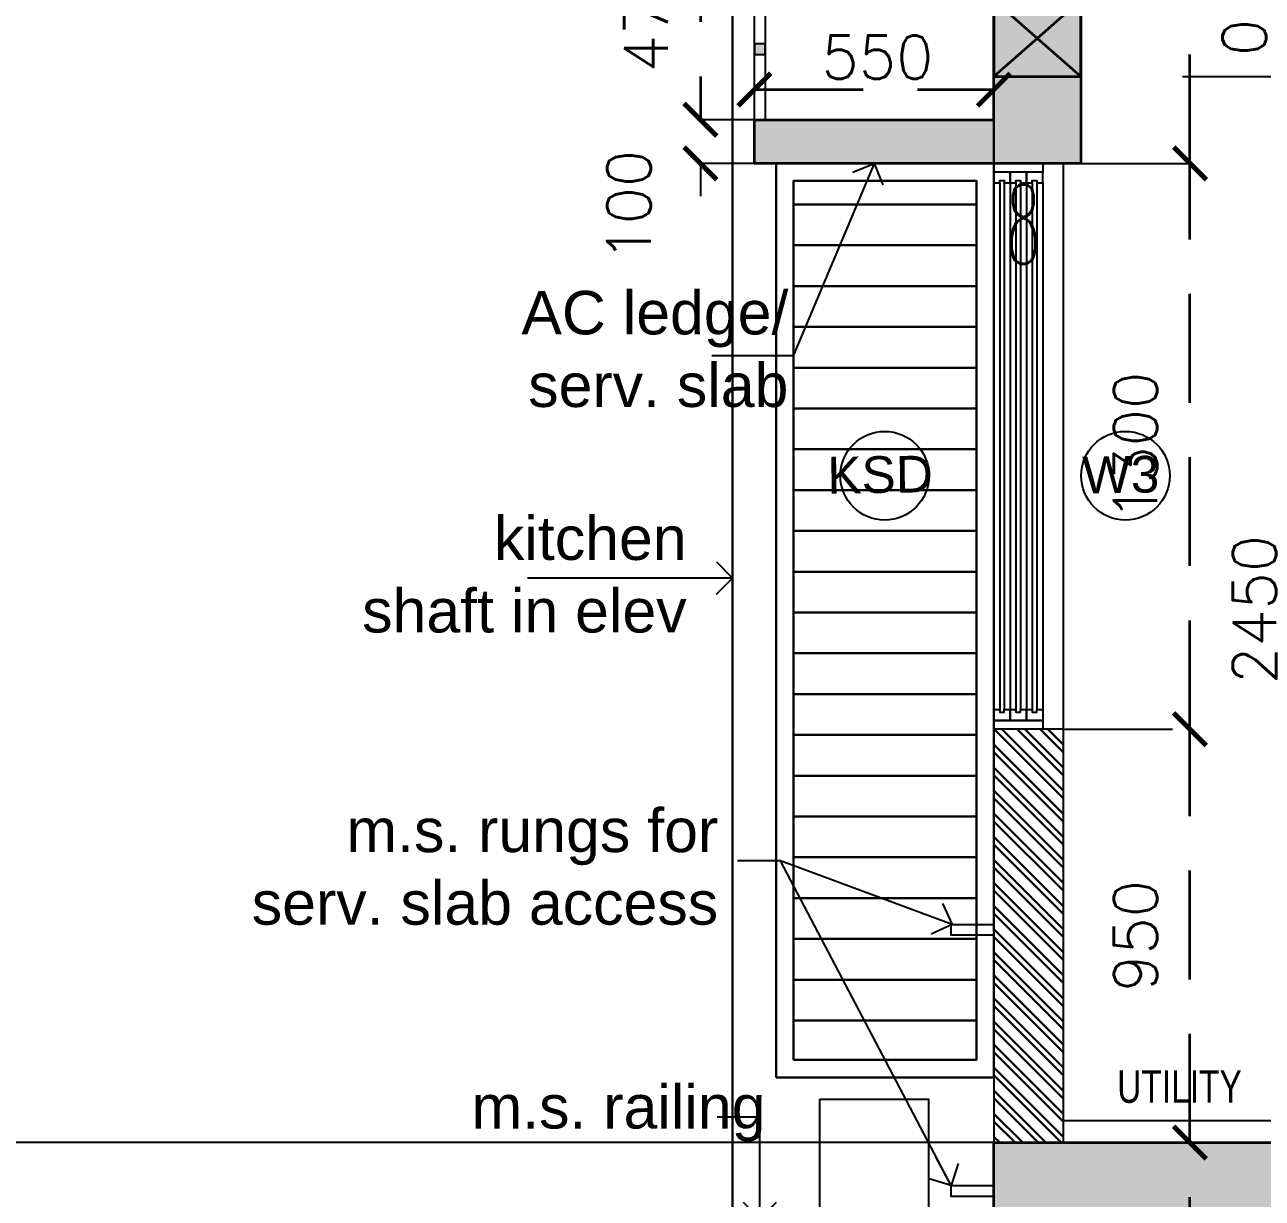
# Model space of a CAD drawing. Header units: millimetres. Extents: x 1066295 to 1300022, y -5734212 to -5454663.
# Drawn here: x 1214846 to 1217689, y -5615321 to -5612625 of the extents above; entities that cross this region are included whole.
import ezdxf
from ezdxf.enums import TextEntityAlignment as Align

# ---------------------------------------------------------------- set-up
doc = ezdxf.new("R2010")
doc.units = ezdxf.units.MM
doc.header["$LTSCALE"] = 1000
doc.header["$MEASUREMENT"] = 0
for name, pattern in [('AUDIT_D_120904163729-0', [0]), ('T9_PROFILE SECTIONS$0$AUDIT_D_120904163729-0', [0]), ('T9_PROFILE SECTIONS$0$HIDDEN', [0.375, 0.25, -0.125]), ('T9_PROFILE SECTIONS$0$HIDDEN2', [0.1875, 0.125, -0.0625]), ('T9_PROFILE SECTIONS$0$PHANTOM2', [1.25, 0.625, -0.125, 0.125, -0.125, 0.125, -0.125]), ('T9_PROFILE SECTIONS$0$T10(T7 IS SIMILAR BUT MIRROR) - DIMENSION & TEXTING$0$HIDDEN', [0.375, 0.25, -0.125])]:
    doc.linetypes.add(name, pattern=pattern)
doc.layers.get('0').update_dxf_attribs({"linetype": 'AUDIT_D_120904163729-0'})
for name, color, linetype in [('T9_PROFILE SECTIONS$0$A-BUILDING LINE TURNS HERE', 252, 'T9_PROFILE SECTIONS$0$PHANTOM2'), ('T9_PROFILE SECTIONS$0$A-COLUMN', 3, 'Continuous'), ('T9_PROFILE SECTIONS$0$a-ele', 8, 'Continuous'), ('T9_PROFILE SECTIONS$0$a-wall', 6, 'Continuous'), ('T9_PROFILE SECTIONS$0$a-window', 5, 'Continuous'), ('T9_PROFILE SECTIONS$0$F.F.L', 36, 'Continuous'), ('T9_PROFILE SECTIONS$0$HATCH 150', 8, 'Continuous'), ('T9_PROFILE SECTIONS$0$Leader', 2, 'T9_PROFILE SECTIONS$0$AUDIT_D_120904163729-0'), ('T9_PROFILE SECTIONS$0$LEVEL', 7, 'Continuous'), ('T9_PROFILE SECTIONS$0$T10(T7 IS SIMILAR BUT MIRROR) - DIMENSION & TEXTING$0$A-DIMENSIONS', 2, 'T9_PROFILE SECTIONS$0$T10(T7 IS SIMILAR BUT MIRROR) - DIMENSION & TEXTING$0$HIDDEN'), ('T9_PROFILE SECTIONS$0$TEXT ROOM', 7, 'Continuous'), ('T9_PROFILE SECTIONS$0$TYPICAL UNITS$0$a-door-no', 104, 'Continuous')]:
    doc.layers.add(name, color=color, linetype=linetype)
for name, color, linetype, lineweight in [('T9_PROFILE SECTIONS$0$A-DIMENSION', 2, 'Continuous', 35), ('T9_PROFILE SECTIONS$0$A-SLAB', 3, 'Continuous', 35), ('T9_PROFILE SECTIONS$0$a-Text', 4, 'Continuous', 0), ('T9_PROFILE SECTIONS$0$NON-STRUCT -150', 230, 'Continuous', 30), ('T9_PROFILE SECTIONS$0$R0-18-10-2014-T1-1st Podium Floor Plan$0$Text', 7, 'Continuous', 0)]:
    doc.layers.add(name, color=color, linetype=linetype, lineweight=lineweight)
doc.styles.add('T9_PROFILE SECTIONS$0$3BHK-C$0$style1', font='romans.shx', dxfattribs={"width": 0.8})
doc.styles.add('T9_PROFILE SECTIONS$0$ARIAL ARROW', font='arial.ttf')
doc.styles.add('T9_PROFILE SECTIONS$0$Romans 1', font='romans.shx', dxfattribs={"height": 100})
doc.styles.add('T9_PROFILE SECTIONS$0$RSP_TXT 500', font='swisscl.ttf', dxfattribs={"height": 250})
doc.styles.add('T9_PROFILE SECTIONS$0$TYPICAL UNITS$0$LODHA STANDERD', font='sanss___.ttf')
doc.dimstyles.new('T9_PROFILE SECTIONS$0$ALPINE S', dxfattribs={"dimscale": 0, "dimtxt": 100, "dimasz": 75, "dimexe": 0, "dimexo": 0, "dimgap": 75, "dimtad": 1, "dimdec": 0, "dimzin": 0, "dimdsep": 46, "dimtxsty": 'T9_PROFILE SECTIONS$0$Romans 1', "dimblk": 'T9_PROFILE SECTIONS$0$_ArchTick', "dimcen": 0.09, "dimclrd": 256, "dimclre": 256, "dimclrt": 7, "dimadec": 0, "dimazin": 0, "dimtfac": 1, "dimtdec": 0, "dimtofl": 0, "dimtmove": 1, "dimatfit": 0, "dimldrblk": 'T9_PROFILE SECTIONS$0$_Open90', "dimfxl": 1, "dimtolj": 1, "dimtzin": 0, "dimarcsym": 0})

# ---------------------------------------------------------------- blocks, each defined once
blk = doc.blocks.new('T9_PROFILE SECTIONS$0$A$C04612184')
at = {"layer": 'T9_PROFILE SECTIONS$0$LEVEL', "color": 1, "linetype": 'T9_PROFILE SECTIONS$0$HIDDEN2', "ltscale": 5}
blk.add_line((89.81805045481178, 76.7149999309413), (-67.82707013288564, 76.7149999309413), dxfattribs=at)
blk = doc.blocks.new('T9_PROFILE SECTIONS$0$_ArchTick')
at = {"color": 0, "linetype": 'ByBlock', "const_width": 0.15}
blk.add_lwpolyline([(-0.5, -0.5), (0.5, 0.5)], dxfattribs=at)
blk = doc.blocks.new('*D672')
at = {"layer": 'T9_PROFILE SECTIONS$0$A-DIMENSION', "linetype": 'T9_PROFILE SECTIONS$0$HIDDEN', "lineweight": -2, "transparency": 16777216}
for p, q in [((1154503.858622908, -5428015.264121487), (1154794.231990997, -5428015.264121487)), ((1154543.858622909, -5428765.264121488), (1154794.231990997, -5428765.264121488))]:
    blk.add_line(p, q, dxfattribs=at)
at = {"layer": 'T9_PROFILE SECTIONS$0$A-DIMENSION', "linetype": 'T9_PROFILE SECTIONS$0$HIDDEN', "transparency": 16777216}
blk.add_line((1154794.231990997, -5428765.264121488), (1154794.231990997, -5428015.264121487), dxfattribs=at)
at = {"layer": 'T9_PROFILE SECTIONS$0$A-DIMENSION', "linetype": 'ByBlock', "transparency": 16777216, "xscale": 75, "yscale": 75, "zscale": 75}
for p, rotation in [((1154794.231990997, -5428015.264121487), 90), ((1154794.231990997, -5428765.264121488), 270)]:
    blk.add_blockref('T9_PROFILE SECTIONS$0$_ArchTick', p, dxfattribs=dict(at, rotation=rotation))
at = {"layer": 'T9_PROFILE SECTIONS$0$A-DIMENSION', "color": 7, "linetype": 'ByBlock', "transparency": 16777216, "insert": (1154919.231990997, -5428390.264121488), "char_height": 100, "attachment_point": 5, "rotation": 270, "style": 'T9_PROFILE SECTIONS$0$Romans 1'}
blk.add_mtext('\\A1;750', dxfattribs=at)
blk = doc.blocks.new('T9_PROFILE SECTIONS$0$_Open90')
at = {"color": 0, "linetype": 'ByBlock', "lineweight": -2}
for p, q in [((-0.5, 0.5), (0, 0)), ((0, 0), (-1, 0)), ((0, 0), (-0.5, -0.5))]:
    blk.add_line(p, q, dxfattribs=at)
blk = doc.blocks.new('*D675')
at = {"layer": 'T9_PROFILE SECTIONS$0$A-DIMENSION', "linetype": 'T9_PROFILE SECTIONS$0$HIDDEN', "lineweight": -2, "transparency": 16777216}
for p, q in [((1153793.766591183, -5428765.264121938), (1153793.766591183, -5428595.692592955)), ((1154343.858623214, -5428765.264121938), (1154343.858623214, -5428595.692592955))]:
    blk.add_line(p, q, dxfattribs=at)
at = {"layer": 'T9_PROFILE SECTIONS$0$A-DIMENSION', "linetype": 'T9_PROFILE SECTIONS$0$HIDDEN', "transparency": 16777216}
blk.add_line((1153793.766591183, -5428595.692592955), (1154343.858623214, -5428595.692592955), dxfattribs=at)
at = {"layer": 'T9_PROFILE SECTIONS$0$A-DIMENSION', "linetype": 'ByBlock', "transparency": 16777216, "xscale": 75, "yscale": 75, "zscale": 75, "rotation": 180}
blk.add_blockref('T9_PROFILE SECTIONS$0$_ArchTick', (1153793.766591183, -5428595.692592955), dxfattribs=at)
at = {"layer": 'T9_PROFILE SECTIONS$0$A-DIMENSION', "linetype": 'ByBlock', "transparency": 16777216, "xscale": 75, "yscale": 75, "zscale": 75}
blk.add_blockref('T9_PROFILE SECTIONS$0$_ArchTick', (1154343.858623214, -5428595.692592955), dxfattribs=at)
at = {"layer": 'T9_PROFILE SECTIONS$0$A-DIMENSION', "color": 7, "linetype": 'ByBlock', "transparency": 16777216, "insert": (1154076.34373023, -5428521.220624473), "char_height": 100, "attachment_point": 5, "style": 'T9_PROFILE SECTIONS$0$Romans 1'}
blk.add_mtext('\\A1;550', dxfattribs=at)
blk = doc.blocks.new('*D676')
at = {"layer": 'T9_PROFILE SECTIONS$0$A-DIMENSION', "linetype": 'T9_PROFILE SECTIONS$0$HIDDEN', "lineweight": -2, "transparency": 16777216}
for p, q in [((1153793.766578986, -5428190.265987719), (1153669.76918712, -5428190.265987719)), ((1153793.766578986, -5428665.265987719), (1153669.76918712, -5428665.265987719))]:
    blk.add_line(p, q, dxfattribs=at)
at = {"layer": 'T9_PROFILE SECTIONS$0$A-DIMENSION', "linetype": 'T9_PROFILE SECTIONS$0$HIDDEN', "transparency": 16777216}
blk.add_line((1153669.76918712, -5428190.265987719), (1153669.76918712, -5428665.265987719), dxfattribs=at)
at = {"layer": 'T9_PROFILE SECTIONS$0$A-DIMENSION', "linetype": 'ByBlock', "transparency": 16777216, "xscale": 75, "yscale": 75, "zscale": 75}
for p, rotation in [((1153669.76918712, -5428190.265987719), 90), ((1153669.76918712, -5428665.265987719), 270)]:
    blk.add_blockref('T9_PROFILE SECTIONS$0$_ArchTick', p, dxfattribs=dict(at, rotation=rotation))
at = {"layer": 'T9_PROFILE SECTIONS$0$A-DIMENSION', "color": 7, "linetype": 'ByBlock', "transparency": 16777216, "insert": (1153544.769187121, -5428427.765987719), "char_height": 100, "attachment_point": 5, "rotation": 90, "style": 'T9_PROFILE SECTIONS$0$Romans 1'}
blk.add_mtext('\\A1;475', dxfattribs=at)
blk = doc.blocks.new('*D678')
at = {"layer": 'T9_PROFILE SECTIONS$0$T10(T7 IS SIMILAR BUT MIRROR) - DIMENSION & TEXTING$0$A-DIMENSIONS', "lineweight": -2, "transparency": 16777216}
for p, q in [((1153669.76918712, -5428665.265987719), (1153669.76918712, -5428590.265987719)), ((1153669.76918712, -5428765.264121487), (1153669.76918712, -5428840.264121487))]:
    blk.add_line(p, q, dxfattribs=at)
at = {"layer": 'T9_PROFILE SECTIONS$0$T10(T7 IS SIMILAR BUT MIRROR) - DIMENSION & TEXTING$0$A-DIMENSIONS', "linetype": 'T9_PROFILE SECTIONS$0$HIDDEN', "lineweight": -2, "transparency": 16777216}
for p, q in [((1153793.766578986, -5428665.265987719), (1153669.76918712, -5428665.265987719)), ((1153793.766578986, -5428765.264121487), (1153669.76918712, -5428765.264121487))]:
    blk.add_line(p, q, dxfattribs=at)
at = {"layer": 'T9_PROFILE SECTIONS$0$T10(T7 IS SIMILAR BUT MIRROR) - DIMENSION & TEXTING$0$A-DIMENSIONS', "linetype": 'ByBlock', "lineweight": -2, "transparency": 16777216, "xscale": 75, "yscale": 75, "zscale": 75}
for p, rotation in [((1153669.76918712, -5428665.265987719), 270), ((1153669.76918712, -5428765.264121487), 90)]:
    blk.add_blockref('T9_PROFILE SECTIONS$0$_ArchTick', p, dxfattribs=dict(at, rotation=rotation))
at = {"layer": 'T9_PROFILE SECTIONS$0$T10(T7 IS SIMILAR BUT MIRROR) - DIMENSION & TEXTING$0$A-DIMENSIONS', "color": 7, "linetype": 'ByBlock', "transparency": 16777216, "insert": (1153505.526399036, -5428862.529835268), "char_height": 100, "attachment_point": 5, "rotation": 90, "style": 'T9_PROFILE SECTIONS$0$Romans 1', "bg_fill": 3, "box_fill_scale": 1.25, "bg_fill_color": 256, "bg_fill_true_color": 13158600, "bg_fill_transparency": 0}
blk.add_mtext('\\A1;100', dxfattribs=at)
blk = doc.blocks.new('T9_PROFILE SECTIONS$0$A$C70077D06')
at = {"layer": 'T9_PROFILE SECTIONS$0$a-ele', "elevation": -0.01002673903355064}
blk.add_lwpolyline([(-160.084321222268, -0.003339515998959541), (-160.084321222268, 1299.976867138408)], dxfattribs=at)
at = {"layer": 'T9_PROFILE SECTIONS$0$a-window', "color": 1}
for p, q in [((-112.5, 1254.977523034438), (-112.5, 44.9999693473801, -0.02005347806710486)), ((-75, 1254.977523034438), (-75, 44.9999693473801, -0.02005347806710486)), ((-75, 1254.977523034438), (-75, 44.99996934644878, -0.02005347806710486)), ((-37.5, 1254.977523034438), (-37.5, 44.99996934644878, -0.02005347806710486))]:
    blk.add_line(p, q, dxfattribs=at)
at = {"layer": 'T9_PROFILE SECTIONS$0$a-window', "color": 5}
for p, q in [((-98.27500000037253, 1254.977523034438), (-98.2749999994412, 44.9999693473801, -0.02005347806710486)), ((-88.2749999994412, 1254.977523034438), (-88.2749999994412, 44.99996934831142, -0.02005347806710486)), ((-60.77500000037253, 1254.977523034438), (-60.77499999944121, 44.9999693473801, -0.02005347806710486)), ((-50.77499999944121, 1254.977523034438), (-50.77499999944121, 44.99996934831142, -0.02005347806710486))]:
    blk.add_line(p, q, dxfattribs=at)
at = {"layer": 'T9_PROFILE SECTIONS$0$a-window', "color": 250}
for p, q in [((-23.27500000037253, 1254.977523034438), (-23.27499999944121, 44.99996934644878, -0.02005347806710486)), ((-13.27500000037253, 1254.977523034438), (-13.27499999944121, 44.99996934644878, -0.02005347806710486)), ((0, 1254.977523034438), (0, 44.99996934831142, -0.02005347806710486))]:
    blk.add_line(p, q, dxfattribs=at)
at = {"layer": 'T9_PROFILE SECTIONS$0$a-window', "color": 4}
for points in [[(9.313225746154785e-10, 1279.977523033507), (9.313225746154785e-10, 1299.977523033507), (-112.5, 1299.977523034438), (-112.5, 1279.977523034438)], [(-98.27500000037253, 1254.977523034438), (-112.5, 1254.977523034438), (-112.5, 1279.977523034438), (-75, 1279.977523034438), (-75, 1254.977523034438), (-88.2749999994412, 1254.977523034438), (-88.27500000037253, 1260.977523034438), (-98.27500000037253, 1260.977523034438)], [(-60.77500000037253, 1254.977523034438), (-75, 1254.977523034438), (-75, 1279.977523034438), (-37.5, 1279.977523034438), (-37.5, 1254.977523034438), (-50.77499999944121, 1254.977523034438), (-50.77500000037253, 1260.977523034438), (-60.77500000037253, 1260.977523034438)], [(-23.27500000037253, 1254.977523034438), (-37.5, 1254.977523034438), (-37.5, 1279.977523034438), (9.313225746154785e-10, 1279.977523033507), (0, 1254.977523034438), (-13.27500000037253, 1254.977523034438), (-13.27500000037253, 1260.977523034438), (-23.27500000037253, 1260.977523034438)], [(-98.2749999994412, 44.9999693473801), (-112.5, 44.9999693473801), (-112.5, 19.9999693473801), (-75, 19.99996934644878), (-75, 44.99996934644878), (-88.2749999994412, 44.99996934644878), (-88.2749999994412, 38.9999693473801), (-98.27500000037253, 38.9999693473801)], [(-60.77499999944121, 44.9999693473801), (-75, 44.9999693473801), (-75, 19.9999693473801), (-37.5, 19.99996934644878), (-37.5, 44.99996934644878), (-50.77499999944121, 44.99996934644878), (-50.77499999944121, 38.9999693473801), (-60.77500000037253, 38.9999693473801)], [(-23.27499999944121, 44.99996934644878), (-37.5, 44.99996934644878), (-37.5, 19.99996934644878), (0, 19.99996934644878), (0, 44.9999693473801), (-13.27499999944121, 44.99996934644878), (-13.27500000037253, 38.99996934644878), (-23.27499999944121, 38.99996934644878)], [(0, 0), (0, 20), (-112.5, 19.9999693473801), (-112.5, -3.065261989831924e-05)]]:
    blk.add_lwpolyline(points, close=True, dxfattribs=at)
blk = doc.blocks.new('*D389')
at = {"layer": 'T9_PROFILE SECTIONS$0$A-DIMENSION', "linetype": 'T9_PROFILE SECTIONS$0$HIDDEN', "lineweight": -2, "transparency": 16777216}
for p, q in [((1218977.685193661, -5612795.053976365), (1219268.05856175, -5612795.053976365)), ((1219017.685193662, -5613545.053976366), (1219268.05856175, -5613545.053976366))]:
    blk.add_line(p, q, dxfattribs=at)
at = {"layer": 'T9_PROFILE SECTIONS$0$A-DIMENSION', "linetype": 'T9_PROFILE SECTIONS$0$HIDDEN', "transparency": 16777216}
blk.add_line((1219268.05856175, -5613545.053976366), (1219268.05856175, -5612795.053976365), dxfattribs=at)
at = {"layer": 'T9_PROFILE SECTIONS$0$A-DIMENSION', "linetype": 'ByBlock', "transparency": 16777216, "xscale": 75, "yscale": 75, "zscale": 75}
for p, rotation in [((1219268.05856175, -5612795.053976365), 90), ((1219268.05856175, -5613545.053976366), 270)]:
    blk.add_blockref('T9_PROFILE SECTIONS$0$_ArchTick', p, dxfattribs=dict(at, rotation=rotation))
at = {"layer": 'T9_PROFILE SECTIONS$0$A-DIMENSION', "color": 7, "linetype": 'ByBlock', "transparency": 16777216, "insert": (1219143.058561749, -5613170.053976364), "char_height": 100, "attachment_point": 5, "rotation": 90, "style": 'T9_PROFILE SECTIONS$0$Romans 1'}
blk.add_mtext('\\A1;750', dxfattribs=at)
blk = doc.blocks.new('*D390')
at = {"layer": 'T9_PROFILE SECTIONS$0$A-DIMENSION', "linetype": 'T9_PROFILE SECTIONS$0$HIDDEN', "lineweight": -2, "transparency": 16777216}
for p, q in [((1218977.769502993, -5611845.057315881), (1219268.05856175, -5611845.057315881)), ((1219122.871877706, -5612795.053976365), (1219268.05856175, -5612795.053976365))]:
    blk.add_line(p, q, dxfattribs=at)
at = {"layer": 'T9_PROFILE SECTIONS$0$A-DIMENSION', "linetype": 'T9_PROFILE SECTIONS$0$HIDDEN', "transparency": 16777216}
blk.add_line((1219268.05856175, -5612795.053976365), (1219268.05856175, -5611845.057315881), dxfattribs=at)
at = {"layer": 'T9_PROFILE SECTIONS$0$A-DIMENSION', "linetype": 'ByBlock', "transparency": 16777216, "xscale": 75, "yscale": 75, "zscale": 75}
for p, rotation in [((1219268.05856175, -5611845.057315881), 90), ((1219268.05856175, -5612795.053976365), 270)]:
    blk.add_blockref('T9_PROFILE SECTIONS$0$_ArchTick', p, dxfattribs=dict(at, rotation=rotation))
at = {"layer": 'T9_PROFILE SECTIONS$0$A-DIMENSION', "color": 7, "linetype": 'ByBlock', "transparency": 16777216, "insert": (1219143.058561749, -5612320.055646122), "char_height": 100, "attachment_point": 5, "rotation": 90, "style": 'T9_PROFILE SECTIONS$0$Romans 1'}
blk.add_mtext('\\A1;950', dxfattribs=at)
blk = doc.blocks.new('*D391')
at = {"layer": 'T9_PROFILE SECTIONS$0$A-DIMENSION', "linetype": 'T9_PROFILE SECTIONS$0$HIDDEN', "lineweight": -2, "transparency": 16777216}
for p, q in [((1218977.769502982, -5610545.076453331), (1219268.05856175, -5610545.076453331)), ((1218977.769502993, -5611845.057315881), (1219268.05856175, -5611845.057315881))]:
    blk.add_line(p, q, dxfattribs=at)
at = {"layer": 'T9_PROFILE SECTIONS$0$A-DIMENSION', "linetype": 'T9_PROFILE SECTIONS$0$HIDDEN', "transparency": 16777216}
blk.add_line((1219268.05856175, -5611845.057315881), (1219268.05856175, -5610545.076453331), dxfattribs=at)
at = {"layer": 'T9_PROFILE SECTIONS$0$A-DIMENSION', "linetype": 'ByBlock', "transparency": 16777216, "xscale": 75, "yscale": 75, "zscale": 75}
for p, rotation in [((1219268.05856175, -5610545.076453331), 90), ((1219268.05856175, -5611845.057315881), 270)]:
    blk.add_blockref('T9_PROFILE SECTIONS$0$_ArchTick', p, dxfattribs=dict(at, rotation=rotation))
at = {"layer": 'T9_PROFILE SECTIONS$0$A-DIMENSION', "color": 7, "linetype": 'ByBlock', "transparency": 16777216, "insert": (1219143.058561749, -5611195.066884605), "char_height": 100, "attachment_point": 5, "rotation": 90, "style": 'T9_PROFILE SECTIONS$0$Romans 1'}
blk.add_mtext('\\A1;1300', dxfattribs=at)
blk = doc.blocks.new('T9_PROFILE SECTIONS$0$TYPICAL UNITS$0$B-flat-33')
at = {"layer": 'T9_PROFILE SECTIONS$0$TYPICAL UNITS$0$a-door-no'}
blk.add_ellipse((14107.61507096316, 1401.53111237858), major_axis=(0.02899166201322233, -181.0162510421596), ratio=0.9999894850701674, dxfattribs=at)
at = {"layer": 'T9_PROFILE SECTIONS$0$TYPICAL UNITS$0$a-door-no', "style": 'T9_PROFILE SECTIONS$0$TYPICAL UNITS$0$LODHA STANDERD', "oblique": 1.577147961390024e-05, "width": 0.9999894886737732}
blk.add_attdef('OP1', text='', height=149.9999997297267, rotation=0.7592242381622432, dxfattribs=at).set_placement((14117.02385249914, 1331.605178014608), align=Align.CENTER)
blk = doc.blocks.new('*D393')
at = {"layer": 'T9_PROFILE SECTIONS$0$A-DIMENSION', "linetype": 'T9_PROFILE SECTIONS$0$HIDDEN', "lineweight": -2, "transparency": 16777216}
for p, q in [((1219250.96765077, -5610345.076453331), (1219541.256709538, -5610345.076453331)), ((1219250.967650789, -5612795.054992522), (1219541.256709538, -5612795.054992522))]:
    blk.add_line(p, q, dxfattribs=at)
at = {"layer": 'T9_PROFILE SECTIONS$0$A-DIMENSION', "linetype": 'T9_PROFILE SECTIONS$0$HIDDEN', "transparency": 16777216}
blk.add_line((1219541.256709538, -5612795.054992522), (1219541.256709538, -5610345.076453331), dxfattribs=at)
at = {"layer": 'T9_PROFILE SECTIONS$0$A-DIMENSION', "linetype": 'ByBlock', "transparency": 16777216, "xscale": 75, "yscale": 75, "zscale": 75}
for p, rotation in [((1219541.256709538, -5610345.076453331), 90), ((1219541.256709538, -5612795.054992522), 270)]:
    blk.add_blockref('T9_PROFILE SECTIONS$0$_ArchTick', p, dxfattribs=dict(at, rotation=rotation))
at = {"layer": 'T9_PROFILE SECTIONS$0$A-DIMENSION', "color": 7, "linetype": 'ByBlock', "transparency": 16777216, "insert": (1219416.256709537, -5611570.065722926), "char_height": 100, "attachment_point": 5, "rotation": 90, "style": 'T9_PROFILE SECTIONS$0$Romans 1'}
blk.add_mtext('\\A1;2450', dxfattribs=at)
blk = doc.blocks.new("T9_PROFILE SECTIONS$0$'IO")
at = {"layer": 'T9_PROFILE SECTIONS$0$HATCH 150'}
h = blk.add_hatch(color=8, dxfattribs=at)
h.dxf.hatch_style = 1
h.paths.add_polyline_path([(1156708.211299405, -5428015.264121489), (1156708.211299405, -5428215.264121487), (1154543.858622907, -5428215.264121487), (1154543.858622907, -5428765.264121488), (1154343.858611017, -5428765.264121488), (1153793.766578986, -5428765.264121487), (1153793.766578986, -5428665.265987719), (1154343.86184266, -5428665.26598772), (1154343.858611017, -5428015.265365642)])
at = {"layer": 'T9_PROFILE SECTIONS$0$T10(T7 IS SIMILAR BUT MIRROR) - DIMENSION & TEXTING$0$A-DIMENSIONS', "linetype": 'ByBlock'}
h = blk.add_hatch(color=256, dxfattribs=at)
h.dxf.hatch_style = 1
h.paths.add_polyline_path([(1153818.766578986, -5428490.265987719), (1153793.766578986, -5428490.265987719), (1153793.766578986, -5428515.265987719), (1153818.766578986, -5428515.265987719)])
h.paths.add_polyline_path([(1153818.766578986, -5428340.265987719), (1153793.766578986, -5428340.265987719), (1153793.766578986, -5428365.265987719), (1153818.766578986, -5428365.265987719)])
h.paths.add_polyline_path([(1153818.766578986, -5428190.265987719), (1153793.766578986, -5428190.265987719), (1153793.766578986, -5428215.265987719), (1153818.766578986, -5428215.265987719)])
at = {"layer": 'T9_PROFILE SECTIONS$0$A-SLAB', "linetype": 'ByBlock'}
for p, q in [((1154343.860972599, -5428390.265115827), (1154543.858622907, -5428565.265115827)), ((1154543.858622907, -5428390.265115827), (1154343.860972599, -5428565.265115827))]:
    blk.add_line(p, q, dxfattribs=at)
for points in [[(1156708.211299405, -5428015.264121489), (1156708.211299405, -5428215.264121487), (1154543.858622907, -5428215.264121487), (1154543.858622907, -5428765.264121488), (1154343.858611017, -5428765.264121488), (1154343.858611017, -5428765.264121488), (1153793.766578986, -5428765.264121487), (1153793.766578986, -5428665.265987719), (1154343.86184266, -5428665.26598772), (1154343.858611017, -5428015.265365642)], [(1154343.860972599, -5428565.265115827), (1154543.858622907, -5428565.265115827), (1154543.858622907, -5428390.265115827), (1154343.860972599, -5428390.265115827)]]:
    blk.add_lwpolyline(points, close=True, dxfattribs=at)
at = {"layer": 'T9_PROFILE SECTIONS$0$a-wall', "color": 2, "linetype": 'Continuous', "ltscale": 250}
for points in [[(1153793.766578986, -5428665.265987719), (1153793.766578986, -5428215.265987719)], [(1153818.766578986, -5428215.265987719), (1153818.766578986, -5428665.265987719)], [(1153818.766578986, -5428490.265987719), (1153793.766578986, -5428490.265987719), (1153793.766578986, -5428515.265987719), (1153818.766578986, -5428515.265987719), (1153818.766578986, -5428490.265987719)]]:
    blk.add_lwpolyline(points, dxfattribs=at)
at = {"layer": 'T9_PROFILE SECTIONS$0$NON-STRUCT -150', "color": 8}
blk.add_line((1153743.858611017, -5428765.264121487), (1153743.858611017, -5425765.264121833), dxfattribs=at)
at = {"layer": 'T9_PROFILE SECTIONS$0$R0-18-10-2014-T1-1st Podium Floor Plan$0$Text', "insert": (1153871.92721505, -5429058.195967427, -1.831125881313067e-06), "char_height": 100, "width": 785.6704401602119, "attachment_point": 3, "style": 'T9_PROFILE SECTIONS$0$ARIAL ARROW'}
blk.add_mtext('AC ledge/ serv. slab', dxfattribs=at)
at = {"layer": 'T9_PROFILE SECTIONS$0$A-DIMENSION', "linetype": 'ByBlock'}
for base, p1, p2, picture, middle in [((1154794.231990996, -5428015.264121487), (1154543.858622907, -5428765.264121488), (1154503.858622907, -5428015.264121487), '*D672', (1154919.231990997, -5428390.264121488)), ((1153669.76918712, -5428665.265987719), (1153793.766578986, -5428190.265987719), (1153793.766578986, -5428665.265987719), '*D676', (1153544.769187121, -5428427.765987719))]:
    dim = blk.add_linear_dim(base=base, p1=p1, p2=p2, angle=90, dimstyle='T9_PROFILE SECTIONS$0$ALPINE S', override={"dimscale": 1, "dimfxl": 5, "dimlwd": 65535, "dimarcsym": 1}, dxfattribs=at)
    dim.commit()
    dim.dimension.update_dxf_attribs({"geometry": picture, "text_midpoint": middle})
dim = blk.add_linear_dim(base=(1154343.858623214, -5428595.692592955, -0.01002673903355239), p1=(1153793.766591183, -5428765.264121938, -0.01002673903355239), p2=(1154343.858623214, -5428765.264121938, -0.01002673903355239), dimstyle='T9_PROFILE SECTIONS$0$ALPINE S', override={"dimscale": 1, "dimfxl": 5, "dimlwd": 65535, "dimarcsym": 1}, dxfattribs=at)
dim.commit()
dim.dimension.update_dxf_attribs({"geometry": '*D675', "text_midpoint": (1154076.34373023, -5428646.220624473, -0.01002673903355239), "dimtype": 128})
at = {"layer": 'T9_PROFILE SECTIONS$0$Leader'}
blk.add_leader([(1154068.812595001, -5428765.264121488), (1153882.62843656, -5429207.077499141), (1153696.234446681, -5429207.077499141)], dimstyle='T9_PROFILE SECTIONS$0$ALPINE S', override={"dimscale": 1, "dimtad": 0}, dxfattribs=at)
at = {"layer": 'T9_PROFILE SECTIONS$0$T10(T7 IS SIMILAR BUT MIRROR) - DIMENSION & TEXTING$0$A-DIMENSIONS', "linetype": 'ByBlock'}
dim = blk.add_linear_dim(base=(1153669.76918712, -5428765.264121487), p1=(1153793.766578986, -5428665.265987719), p2=(1153793.766578986, -5428765.264121487), angle=90, dimstyle='T9_PROFILE SECTIONS$0$ALPINE S', override={"dimscale": 1, "dimfxl": 5, "dimtfill": 1, "dimarcsym": 1}, dxfattribs=at)
dim.commit()
dim.dimension.update_dxf_attribs({"geometry": '*D678', "text_midpoint": (1153630.526399036, -5428862.529835268), "dimtype": 128})
blk = doc.blocks.new('T9_PROFILE SECTIONS')
at = {"layer": 'T9_PROFILE SECTIONS$0$HATCH 150'}
h = blk.add_hatch(color=8, dxfattribs=at)
h.dxf.hatch_style = 1
h.paths.add_polyline_path([(1221182.037870159, -5612795.053976365), (1221182.037870159, -5612995.053976364), (1219017.685193661, -5612995.053976364), (1219017.685193661, -5613545.053976364), (1218817.68518177, -5613545.053976364), (1218267.59314974, -5613545.053976364), (1218267.59314974, -5613445.055842596), (1218817.688413414, -5613445.055842597), (1218817.68518177, -5612795.055220519)])
at = {"layer": 'T9_PROFILE SECTIONS$0$NON-STRUCT -150'}
h = blk.add_hatch(dxfattribs=at)
h.set_pattern_fill('ANSI32', color=8, scale=100, angle=-90.00000000000006)
h.set_pattern_definition([(314.9999999999999, (64473.82657075394, -184779.7898548767), (26.51650429449556, 26.51650429449551), []), (314.9999999999999, (64473.82657075394, -184797.4675243767), (26.51650429449556, 26.51650429449551), [])])
h.paths.add_polyline_path([(1218817.685053704, -5612795.055926712), (1218977.685065595, -5612795.055926712), (1218977.685193661, -5611845.053976364), (1218817.68518177, -5611845.053976364)])
at = {"layer": 'T9_PROFILE SECTIONS$0$A-BUILDING LINE TURNS HERE', "ltscale": 2}
blk.add_line((1218817.681962386, -5584970.121754464, -0.01002673903353468), (1218817.681962386, -5679769.672493936, -0.01002673903353468), dxfattribs=at)
at = {"layer": 'T9_PROFILE SECTIONS$0$A-COLUMN', "color": 8, "linetype": 'Continuous', "ltscale": 50, "elevation": -0.01002673903353468}
blk.add_lwpolyline([(1218417.640781577, -5612695.055842594), (1218667.640781577, -5612695.055842594), (1218667.640781577, -5613214.35668885), (1218417.640781577, -5613214.35668885)], close=True, dxfattribs=at)
at = {"layer": 'T9_PROFILE SECTIONS$0$A-SLAB', "linetype": 'ByBlock', "elevation": -0.01002673903353468}
blk.add_lwpolyline([(1221182.037870159, -5612795.053976365), (1221182.037870159, -5612995.053976364), (1219017.685193661, -5612995.053976364), (1219017.685193661, -5613545.053976364), (1218817.68518177, -5613545.053976364), (1218817.68518177, -5613545.053976364), (1218267.59314974, -5613545.053976364), (1218267.59314974, -5613445.055842596), (1218817.688413414, -5613445.055842597), (1218817.68518177, -5612795.055220519)], close=True, dxfattribs=at)
at = {"layer": 'T9_PROFILE SECTIONS$0$a-wall', "linetype": 'ByBlock', "elevation": -0.01002673903353468}
blk.add_lwpolyline([(1218817.685053704, -5612795.055926712), (1218977.685065595, -5612795.055926712), (1218977.685193661, -5611845.053976364), (1218817.68518177, -5611845.053976364)], close=True, dxfattribs=at)
at = {"layer": 'T9_PROFILE SECTIONS$0$F.F.L', "linetype": 'Continuous', "ltscale": 0.1}
blk.add_line((1221182.037870159, -5612745.132095399, -0.01002673903353468), (1218977.685072324, -5612745.132095401, -0.01002673903353468), dxfattribs=at)
at = {"layer": 'T9_PROFILE SECTIONS$0$T10(T7 IS SIMILAR BUT MIRROR) - DIMENSION & TEXTING$0$A-DIMENSIONS', "linetype": 'ByBlock', "elevation": -0.01002673903353468}
for points in [[(1218719.510789269, -5612293.687416338), (1218817.68195332, -5612293.687416338), (1218817.68195332, -5612318.687416338), (1218719.510789269, -5612318.687416338)], [(1218719.510789269, -5612893.687416338), (1218817.68195332, -5612893.687416338), (1218817.68195332, -5612918.687416338), (1218719.510789269, -5612918.687416338)]]:
    blk.add_lwpolyline(points, close=True, dxfattribs=at)
at = {"layer": 'T9_PROFILE SECTIONS$0$LEVEL', "linetype": 'ByBlock', "xscale": 1000, "yscale": 1000, "zscale": 1000}
blk.add_blockref('T9_PROFILE SECTIONS$0$A$C04612184', (1171279.544339621, -5689510.053962467, -0.01002673902358399), dxfattribs=at)
at = {"layer": 'T9_PROFILE SECTIONS$0$TEXT ROOM', "ltscale": 0.1}
ref = blk.add_blockref('T9_PROFILE SECTIONS$0$TYPICAL UNITS$0$B-flat-33', (1210631.47156169, -5612051.025948482, -0.01002673903353468), dxfattribs=dict(at, xscale=0.5625, yscale=0.5625, zscale=0.5625))
ref.add_attrib('OP1', 'KSD', dxfattribs={"layer": 'T9_PROFILE SECTIONS$0$TYPICAL UNITS$0$a-door-no', "height": 84.37499984797128, "rotation": 0.7592242115062546, "style": 'T9_PROFILE SECTIONS$0$TYPICAL UNITS$0$LODHA STANDERD', "oblique": 1.577147961390024e-05, "width": 0.9999894886737734}).set_placement((1218556.789744098, -5611302.203540289, -0.01002673903353468), align=Align.CENTER)
ref = blk.add_blockref('T9_PROFILE SECTIONS$0$TYPICAL UNITS$0$B-flat-33', (1211184.368588042, -5612051.025948482, -0.01002673903353468), dxfattribs=dict(at, xscale=0.5625, yscale=0.5625, zscale=0.5625))
ref.add_attrib('OP1', 'W3', dxfattribs={"layer": 'T9_PROFILE SECTIONS$0$TYPICAL UNITS$0$a-door-no', "height": 84.37499984797128, "rotation": 0.7592242115062546, "style": 'T9_PROFILE SECTIONS$0$TYPICAL UNITS$0$LODHA STANDERD', "oblique": 1.577147961390024e-05, "width": 0.9999894886737734}).set_placement((1219109.68677045, -5611302.203540289, -0.01002673903353468), align=Align.CENTER)
at = {"layer": 'T9_PROFILE SECTIONS$0$a-Text', "insert": (1219387.201950298, -5612628.553614684, -0.01002673903353468), "char_height": 75, "attachment_point": 3, "style": 'T9_PROFILE SECTIONS$0$RSP_TXT 500'}
blk.add_mtext_dynamic_manual_height_columns('UTILITY', width=1106.247748976808, gutter_width=500, heights=[0], dxfattribs=at)
at = {"layer": 'T9_PROFILE SECTIONS$0$R0-18-10-2014-T1-1st Podium Floor Plan$0$Text', "char_height": 100, "attachment_point": 3, "style": 'T9_PROFILE SECTIONS$0$ARIAL ARROW'}
for s, insert, width in [('kitchen shaft in elev', (1218112.011799219, -5611356.153095405, -0.01002857015941599), 748.1488095104405), ('m.s. rungs for serv. slab access ', (1218184.419158885, -5612027.499032188, -0.01002857015941599), 1147.991120039551), ('m.s. railing', (1218293.157509922, -5612662.553689357, -0.01002857015941599), 785.6704401602119)]:
    blk.add_mtext(s, dxfattribs=dict(at, insert=insert, width=width))
at = {"layer": 'T9_PROFILE SECTIONS$0$A-DIMENSION', "linetype": 'ByBlock'}
for base, p1, p2, picture, middle in [((1219268.05856175, -5611845.057315881, -0.01002673903353468), (1219122.871877705, -5612795.053976364, -0.01002673903353468), (1218977.769502993, -5611845.05731588, -0.02005347806708532), '*D390', (1219143.058561749, -5612320.055646122, -0.01002673903353468)), ((1219268.05856175, -5612795.053976365, -0.01002673903353468), (1219017.685193661, -5613545.053976364, -0.01002673903353468), (1218977.685193661, -5612795.053976364, -0.01002673903353468), '*D389', (1219143.058561749, -5613170.053976364, -0.01002673903353468))]:
    dim = blk.add_linear_dim(base=base, p1=p1, p2=p2, angle=90, dimstyle='T9_PROFILE SECTIONS$0$ALPINE S', override={"dimscale": 1, "dimfxl": 5, "dimlwd": 65535, "dimarcsym": 1}, dxfattribs=at)
    dim.commit()
    dim.dimension.update_dxf_attribs({"geometry": picture, "text_midpoint": middle})
at = {"layer": 'T9_PROFILE SECTIONS$0$Leader'}
for points in [[(1218217.685181771, -5611498.100328789, -0.01002673903353468), (1217868.101272306, -5611497.816334776, -0.01002673903353468), (1217746.406711538, -5611497.816334776, -0.01002673903353468)], [(1218721.537140928, -5612293.687416338, -0.01002673903354462), (1218327.417828767, -5612147.219412562, -0.01002673903354462), (1218229.06225888, -5612147.219412562, -0.01002673903354462)], [(1218719.510789269, -5612893.687416338, -0.01002673903354462), (1218327.417828767, -5612147.219412562, -0.01002673903354462), (1218229.06225888, -5612147.219412562, -0.01002673903354462)], [(1218280.09314974, -5612970.055842596, -0.01002673903353468), (1218280.093149742, -5612736.771133886, -0.01002673903353468), (1218181.704824314, -5612736.771133885, -0.01002673903353468)]]:
    blk.add_leader(points, dimstyle='T9_PROFILE SECTIONS$0$ALPINE S', override={"dimscale": 1, "dimtad": 0}, dxfattribs=at)
at = {"linetype": 'ByBlock'}
blk.add_blockref("T9_PROFILE SECTIONS$0$'IO", (64473.82656985894, -181779.7898548767, -0.01002673903353468), dxfattribs=at)
at = {"layer": 'T9_PROFILE SECTIONS$0$NON-STRUCT -150'}
h = blk.add_hatch(dxfattribs=at)
h.set_pattern_fill('ANSI31', color=8, scale=750, angle=315)
h.set_pattern_definition([(0, (2207.913638014346, 58837.10719333962), (2.842170943040401e-14, 93.75), [])])
h.paths.add_polyline_path([(1218357.68518177, -5612605.07645333), (1218777.68518177, -5612605.07645333), (1218777.68518177, -5610585.07645333), (1218357.68518177, -5610585.07645333)])
at = {"layer": 'T9_PROFILE SECTIONS$0$NON-STRUCT -150', "color": 8}
blk.add_line((1218217.685181771, -5613545.053976364, -0.01002673903353468), (1218217.685181771, -5610545.05397671, -0.01002673903353468), dxfattribs=at)
at = {"layer": 'T9_PROFILE SECTIONS$0$NON-STRUCT -150', "color": 8, "elevation": -0.01002673903353468}
for points in [[(1218317.68518177, -5612645.07645333), (1218817.68518177, -5612645.07645333), (1218817.68518177, -5610545.07645333), (1218317.68518177, -5610545.07645333)], [(1218357.68518177, -5612605.07645333), (1218777.68518177, -5612605.07645333), (1218777.68518177, -5610585.07645333), (1218357.68518177, -5610585.07645333)]]:
    blk.add_lwpolyline(points, close=True, dxfattribs=at)
at = {"layer": 'T9_PROFILE SECTIONS$0$A-SLAB', "linetype": 'ByBlock', "xscale": -1}
blk.add_blockref('T9_PROFILE SECTIONS$0$A$C70077D06', (1218817.68518177, -5611845.053976364, -0.01002673903353468), dxfattribs=at)
at = {"layer": 'T9_PROFILE SECTIONS$0$R0-18-10-2014-T1-1st Podium Floor Plan$0$Text', "linetype": 'ByBlock', "style": 'T9_PROFILE SECTIONS$0$3BHK-C$0$style1', "width": 0.5}
blk.add_text('8', height=181.9818458025397, dxfattribs=at).set_placement((1218846.59175896, -5610775.713050129, -0.01003009228697145))
at = {"layer": 'T9_PROFILE SECTIONS$0$A-DIMENSION', "linetype": 'ByBlock'}
for base, p1, p2, picture, middle in [((1219541.256709538, -5610345.076453331, -0.01002673903353468), (1219250.967650789, -5612795.05499252, -0.01002673903353468), (1219250.96765077, -5610345.076453329, -0.01002673903353468), '*D393', (1219416.256709537, -5611570.065722926, -0.01002673903353468)), ((1219268.05856175, -5610545.076453331, -0.01002673903353468), (1218977.769502993, -5611845.05731588, -0.01002673903353468), (1218977.769502982, -5610545.076453329, -0.01002673903353468), '*D391', (1219143.058561749, -5611195.066884605, -0.01002673903353468))]:
    dim = blk.add_linear_dim(base=base, p1=p1, p2=p2, angle=90, dimstyle='T9_PROFILE SECTIONS$0$ALPINE S', override={"dimscale": 1, "dimfxl": 5, "dimlwd": 65535, "dimarcsym": 1}, dxfattribs=at)
    dim.commit()
    dim.dimension.update_dxf_attribs({"geometry": picture, "text_midpoint": middle})

msp = doc.modelspace()

# ---------------------------------------------------------------- block references
at = {"linetype": 'ByBlock'}
msp.add_blockref('T9_PROFILE SECTIONS', (-1745.208350555273, -2398.398782938719, 0.3917381798181951), dxfattribs=at)

doc.saveas('drawing.dxf')
